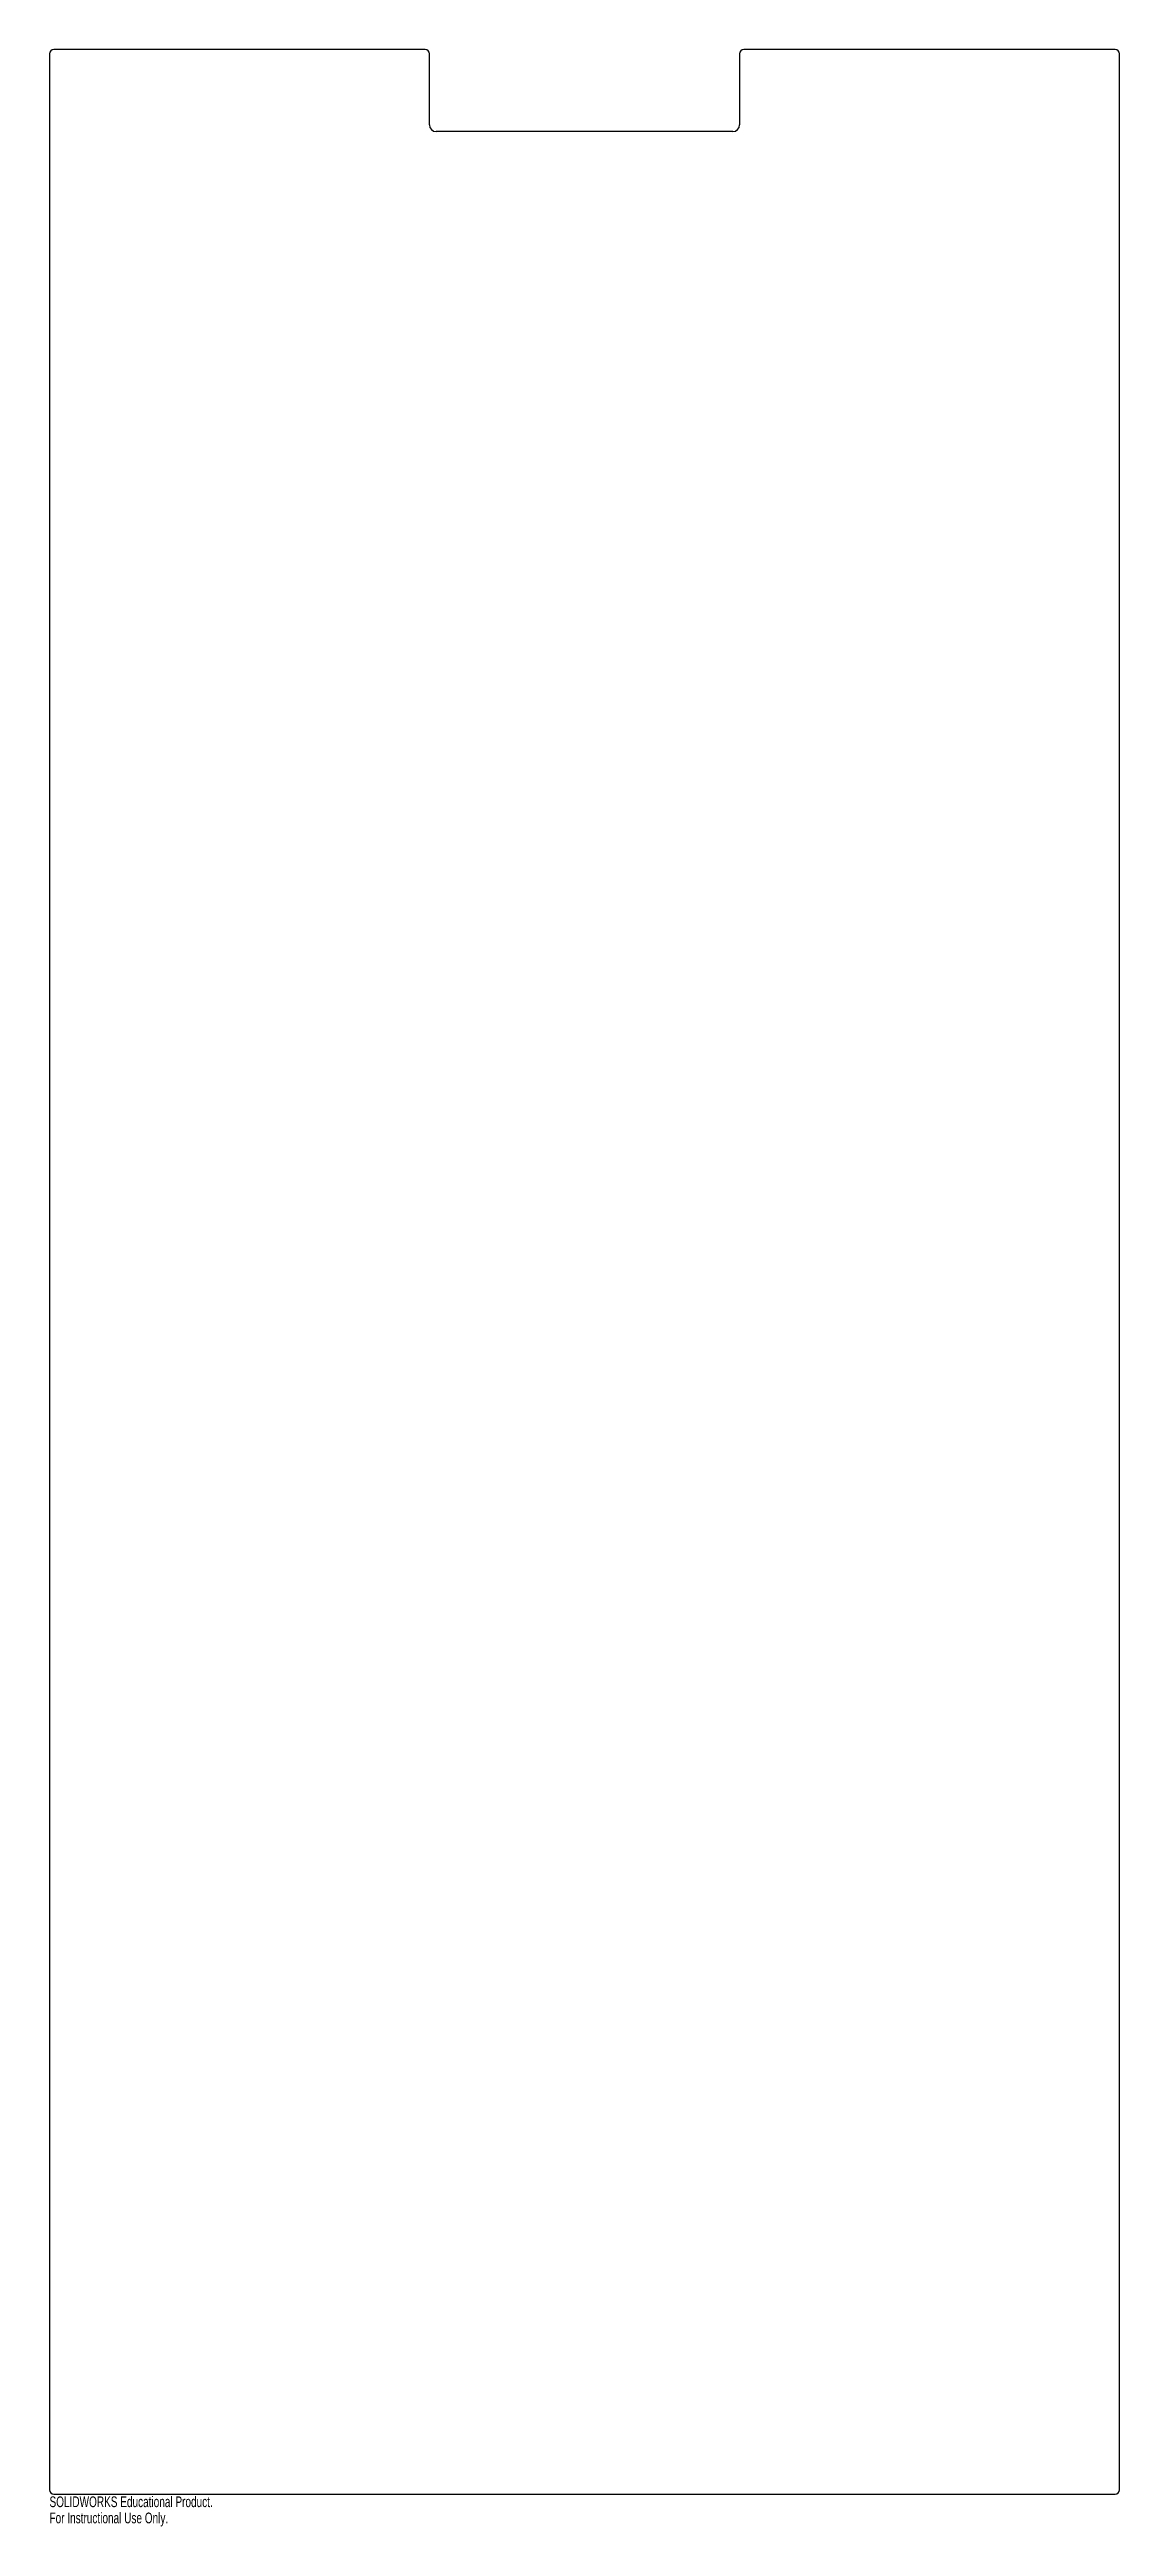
# Model space of a CAD drawing. Header units: millimetres. Extents: x -242 to 242, y -566 to 552.
import ezdxf

# ---------------------------------------------------------------- set-up
doc = ezdxf.new("R2010")
doc.units = ezdxf.units.MM
doc.styles.add('SLDTEXTSTYLE0', font='TXT', dxfattribs={"width": 0.7})

msp = doc.modelspace()

# ---------------------------------------------------------------- linework, layer by layer
at = {"color": 7, "linetype": 'Continuous', "lineweight": 25}
for p, q in [((-241.5, 549.5), (-241.5, -549.5)), ((-72, 551.5), (-239.5, 551.5)), ((-70, 517.5), (-70, 549.5)), ((70, 549.5), (70, 517.5)), ((239.5, 551.5), (72, 551.5)), ((241.5, -549.5), (241.5, 549.5)), ((67, 514.5), (-67, 514.5)), ((-239.5, -551.5), (239.5, -551.5))]:
    msp.add_line(p, q, dxfattribs=at)
for centre, radius, start, end in [((-239.5, 549.5), 2, 90, 180), ((-72, 549.5), 2, 0, 90), ((72, 549.5), 2, 90, 180), ((239.5, 549.5), 2, 0, 90), ((-67, 517.5), 3, 180, 270), ((67, 517.5), 3, 270, 0), ((-239.5, -549.5), 2, 180, 270), ((239.5, -549.5), 2, 270, 0)]:
    msp.add_arc(centre, radius, start, end, dxfattribs=at)

# ---------------------------------------------------------------- texts
at = {"color": 7, "linetype": 'Continuous', "char_height": 4.834, "attachment_point": 1, "style": 'SLDTEXTSTYLE0'}
for s, insert in [('SOLIDWORKS Educational Product.', (-241.5, -552.5)), ('For Instructional Use Only.', (-241.5, -559.8))]:
    msp.add_mtext(s, dxfattribs=dict(at, insert=insert))

doc.saveas('drawing.dxf')
